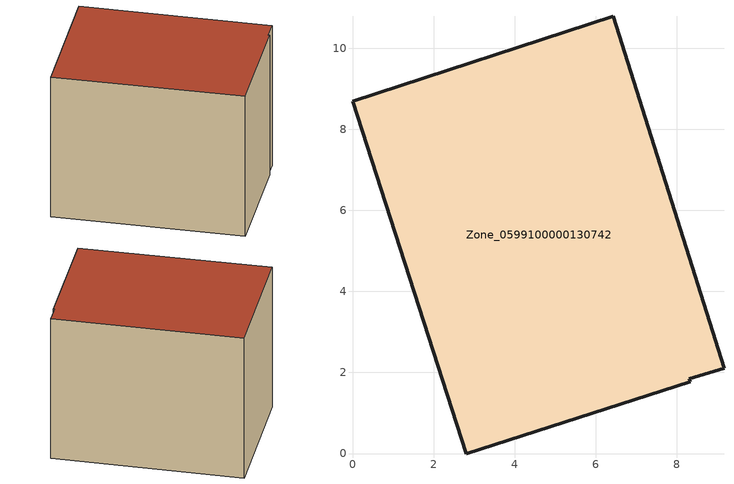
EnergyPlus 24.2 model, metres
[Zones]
Zone_0599100000130742
 floor ground (C_G): 8.31,1.84 8.33,1.78 2.81,0 0,8.69 6.43,10.78 9.16,2.1 z0
 wall outside (C_F): 6.43,10.78 0,8.69 2.81,0 8.33,1.78 8.31,1.84 9.16,2.1 6.43,10.78 z0:7.39
 roof outside (C_R): 8.33,1.78 8.31,1.84 9.16,2.1 6.43,10.78 0,8.69 2.81,0 z7.39
[BUILDING]
Pand.0599100000130742: North Axis=0; Terrain=City; Loads Convergence Tolerance Value=0.04; Temperature Convergence Tolerance Value=0.4; Solar Distribution=FullExterior; Maximum Number of Warmup Days=25; Minimum Number of Warmup Days=1
[Site:Location]
Rotterdam.The.Hague.AP_ZH_NLD Design_Conditions: Latitude=51.96; Longitude=4.45; Time Zone=1; Elevation=-4.5
[SITE:GROUNDTEMPERATURE:BUILDINGSURFACE]
18, 18, 18, 18, 18, 18, 18, 18, 18, 18, 18, 18
[MATERIAL] Thermal Absorptance=0.9; Solar Absorptance=0.7; Visible Absorptance=0.7
Name | Roughness | Thickness | Conductivity | Density | Specific Heat
G.D.1965 | MediumSmooth | 0.15 | 1 | 540 | 1210
F.D.1965 | Rough | 0.3 | 0.857143 | 1920 | 840
R.D.1965 | MediumRough | 0.2 | 0.08 | 1500 | 1000
[CONSTRUCTION]
C_G: G.D.1965
C_F: F.D.1965
C_R: R.D.1965
[ZONE]
Zone_0599100000130742: Type=1; Multiplier=1; Ceiling Height=Autocalculate; Volume=Autocalculate; Floor Area=autocalculate; Part of Total Floor Area=Yes
[ZONEINFILTRATION:DESIGNFLOWRATE]
Infil_Zone_0599100000130742: Zone or ZoneList or Space or SpaceList=Zone_0599100000130742; Schedule=AlwaysOn; Design Flow Rate Calculation Method=Flow/Area; Flow Rate per Floor Area=0.0042; Constant Term Coefficient=1; Temperature Term Coefficient=0; Velocity Term Coefficient=0; Velocity Squared Term Coefficient=0
[HVACTEMPLATE:ZONE:IDEALLOADSAIRSYSTEM]
Zone_0599100000130742: Maximum Heating Supply Air Temperature=50; Minimum Cooling Supply Air Temperature=13; Maximum Heating Supply Air Humidity Ratio=0.0156; Minimum Cooling Supply Air Humidity Ratio=0.0077; Heating Limit=NoLimit; Cooling Limit=NoLimit; Dehumidification Control Type=ConstantSensibleHeatRatio; Cooling Sensible Heat Ratio=0.7; Dehumidification Setpoint=60; Humidification Control Type=None; Humidification Setpoint=30; Outdoor Air Method=None; Outdoor Air Flow Rate per Person=0.00944; Outdoor Air Flow Rate per Zone Floor Area=0; Outdoor Air Flow Rate per Zone=0; Demand Controlled Ventilation Type=None; Outdoor Air Economizer Type=NoEconomizer; Heat Recovery Type=None; Sensible Heat Recovery Effectiveness=0.7; Latent Heat Recovery Effectiveness=0.65
[ZONECONTROL:THERMOSTAT]
ThermostatControl_Zone_0599100000130742: Zone or ZoneList=Zone_0599100000130742; Control Type Schedule=DualSetpointControlType; Control 1=Thermostat_Zone_0599100000130742; Temperature Difference Between Cutout And Setpoint=0
[THERMOSTATSETPOINT:DUALSETPOINT]
Thermostat_Zone_0599100000130742: Heating Setpoint Temperature Schedule=HeatingSetpoint_Zone_0599100000130742; Cooling Setpoint Temperature Schedule=CoolingSetpoint_Zone_0599100000130742
[SCHEDULE:COMPACT]
HeatingSetpoint_Zone_0599100000130742: Through: 12/31, For: AllDays, Until: 24:00, 21
CoolingSetpoint_Zone_0599100000130742: Through: 12/31, For: AllDays, Until: 24:00, 24
DualSetpointControlType: Through: 12/31, For: AllDays, Until: 24:00, 4
AlwaysOn: Through: 12/31, For: AllDays, Until: 24:00, 1
